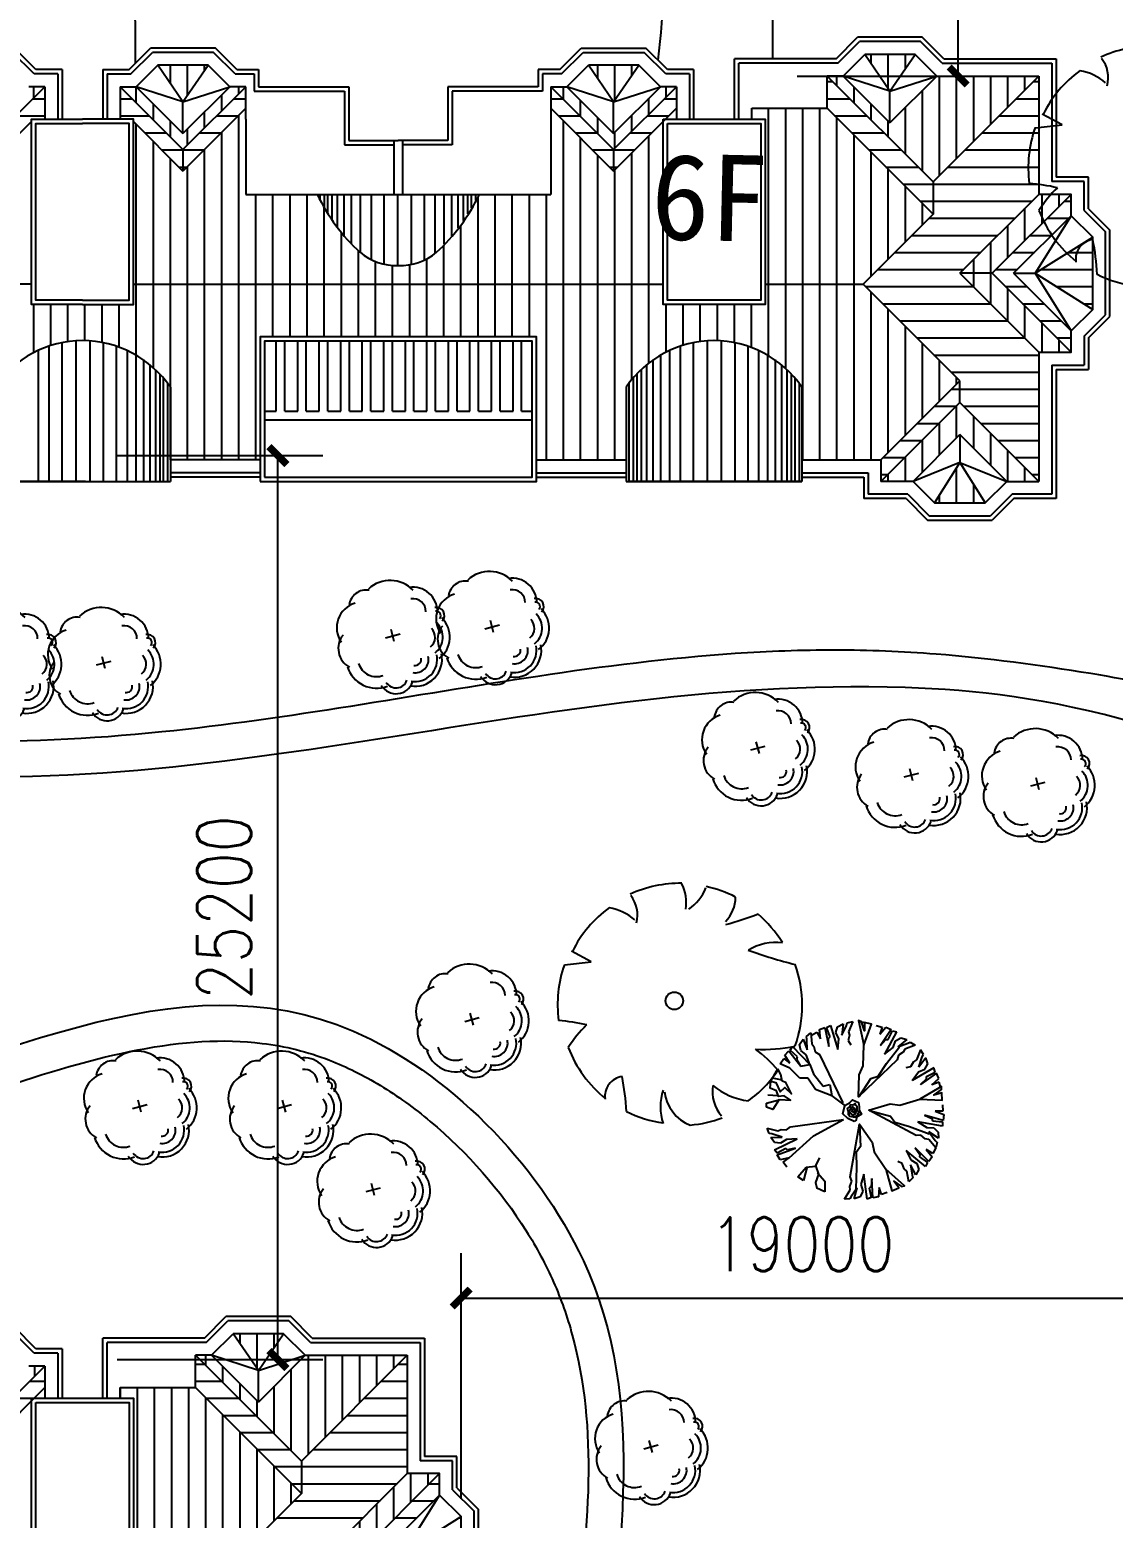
# Model space of a CAD drawing. Extents: x 225694 to 1397201, y -46174 to 794826.
# Drawn here: x 446744 to 476935, y 503958 to 545450 of the extents above; entities that cross this region are included whole.
import ezdxf
from ezdxf.enums import TextEntityAlignment as Align

# ---------------------------------------------------------------- set-up
doc = ezdxf.new("R2010")
doc.units = 0
doc.header["$LTSCALE"] = 0.5
doc.header["$MEASUREMENT"] = 0
for name, color, linetype in [('0-PD', 223, 'Continuous'), ('08-树', 73, 'Continuous'), ('KJ', 8, 'Continuous'), ('PUB_DIM', 3, 'Continuous'), ('ZJ', 7, 'Continuous'), ('屋顶', 135, 'Continuous'), ('树', 124, 'Continuous'), ('路', 40, 'Continuous')]:
    doc.layers.add(name, color=color, linetype=linetype)
doc.styles.add('DIM_FONT', font='SIMPLEX.shx', dxfattribs={"width": 0.8})
doc.styles.add('等线体', font='')
doc.styles.get('等线体').set_extended_font_data('黑体')
doc.dimstyles.new('DIMN500', dxfattribs={"dimscale": 5, "dimtxt": 300, "dimasz": 100, "dimexe": 250, "dimexo": 300, "dimgap": 150, "dimtad": 1, "dimdec": 0, "dimzin": 0, "dimdsep": 46, "dimtxsty": 'DIM_FONT', "dimcen": 0.09, "dimclrt": 7, "dimazin": 2, "dimtfac": 1, "dimtdec": 0, "dimtix": 1, "dimtmove": 2, "dimatfit": 3, "dimfxl": 1, "dimtolj": 1, "dimtzin": 0, "dimarcsym": 0})
pattern_1 = [(0, (-2429662.5, -3656551.4), (0, 476.25), [])]
pattern_2 = [(90, (-2429662.5, -3656551.4), (-476.25, 3e-14), [])]
pattern_3 = [(90, (-2435411.77, -3682238.7), (-476.25, 3e-14), [])]
pattern_4 = [(0, (-2435411.77, -3682238.7), (0, 476.25), [])]

# ---------------------------------------------------------------- blocks, each defined once
blk = doc.blocks.new('含笑')
at = {"layer": '树'}
for p, q in [((-632, 458), (-789, 543)), ((-789, 543), (-789, 543)), ((-846, 434), (-632, 458))]:
    blk.add_line(p, q, dxfattribs=at)
blk.add_circle((27, 148), 69.3, dxfattribs=at)
for centre, radius, start, end in [((74, 115), 966, 89.3321, 114.3856), ((-228, 923), 350, 352.0775, 26.6128), ((-501, 833), 236, 343.6555, 39.76), ((-64, 1178), 366, 304.1868, 338.5411), ((74, 115), 963, 62.8767, 77.7021), ((234, 973), 279, 315.8454, 359.7651), ((74, 115), 956, 126.0751, 153.6245), ((-556, 485), 407, 48.5203, 80.5151), ((-354, 3609), 2962, 285.4397, 290.7099), ((74, 115), 950, 31.4098, 49.4752), ((837, 188), 424, 83.5323, 121.6544), ((1829, 3902), 3566, 250.0865, 256.3451), ((74, 115), 974, 160.8426, 187.275), ((74, 115), 968, 340.3307, 19.43), ((-1018, -1601), 1597, 77.3728, 85.4649), ((81, -798), 1065, 134.7782, 147.3315), ((74, 115), 951, 200.8103, 231.4392), ((738, 952), 1190, 266.7455, 282.0146), ((89, -1036), 989, 39.6536, 53.993), ((-366, -610), 158, 97.741, 188.8107), ((-2361, -834), 2010, 2.9465, 10.9238), ((74, 115), 933, 305.394, 326.2464), ((316, -694), 400, 160.6009, 199.3991), ((271, -539), 323, 186.1912, 248.4952), ((626, -573), 297, 170.6314, 220.6278), ((680, -105), 545, 230.4582, 263.1093), ((74, 115), 947, 243.1498, 261.8356), ((74, 115), 957, 274.7236, 290.3277)]:
    blk.add_arc(centre, radius, start, end, dxfattribs=at)
blk = doc.blocks.new('批杷')
at = {"layer": '08-树', "color": 124}
for p, q in [((-784, 2446), (-678, 2505)), ((-678, 2505), (-475, 1835)), ((-478, 2470), (-326, 2553)), ((-326, 2553), (-360, 2236)), ((-360, 2236), (-231, 2506)), ((-231, 2506), (-208, 2577)), ((-208, 2577), (-55, 2613)), ((-55, 2613), (-172, 2330)), ((296, 2576), (142, 2607)), ((601, 2507), (767, 2457)), ((-1537, 1977), (-1438, 2120)), ((-1438, 2120), (-1325, 1821)), ((-1344, 2194), (-1224, 2295)), ((-1333, 2120), (-1344, 2194)), ((-1325, 1821), (-1333, 2120)), ((-1224, 2295), (-1200, 1990)), ((-1206, 2233), (-1054, 2316)), ((-1054, 2316), (-959, 2128)), ((-983, 2387), (-831, 2446)), ((-959, 2128), (-983, 2387)), ((-831, 2446), (-723, 1917)), ((-689, 2188), (-784, 2446)), ((-735, 2140), (-689, 2188)), ((-723, 1917), (-735, 2140)), ((-524, 2306), (-478, 2470)), ((-441, 2129), (-524, 2306)), ((-475, 1835), (-441, 2129)), ((-148, 2236), (-183, 2083)), ((-183, 2083), (-111, 1966)), ((-172, 2330), (-148, 2236)), ((767, 2457), (700, 2258)), ((700, 2258), (866, 2457)), ((1016, 2391), (717, 1941)), ((717, 1941), (866, 2108)), ((1166, 2324), (833, 1708)), ((866, 2457), (1016, 2391)), ((866, 2108), (933, 2108)), ((933, 2108), (1049, 2357)), ((1049, 2357), (1166, 2324)), ((1132, 2074), (1282, 2158)), ((1448, 2108), (1199, 1908)), ((1282, 2158), (1448, 2108)), ((-1950, 1675), (-1841, 1796)), ((-1812, 1455), (-1950, 1675)), ((-1841, 1796), (-1506, 1373)), ((-1799, 1818), (-1731, 1918)), ((-1597, 1630), (-1799, 1818)), ((-1731, 1918), (-1248, 1412)), ((-1504, 1809), (-1537, 1977)), ((-1351, 1689), (-1504, 1809)), ((-1248, 1412), (-1351, 1689)), ((-1200, 1990), (-1137, 1917)), ((-1137, 1917), (-1099, 1765)), ((-1099, 1765), (-982, 1692)), ((-982, 1692), (-335, 346)), ((833, 1708), (1066, 1891)), ((1066, 1891), (1132, 2074)), ((1215, 1675), (1182, 1542)), ((1199, 1908), (1481, 2008)), ((1348, 1758), (1215, 1675)), ((1398, 1841), (1348, 1758)), ((1681, 1958), (1398, 1841)), ((1481, 2008), (1548, 2041)), ((1548, 2041), (1681, 1958)), ((1828, 1826), (1718, 1541)), ((1914, 1695), (1828, 1826)), ((1882, 1628), (1914, 1695)), ((-2340, 954), (-2143, 1291)), ((-2080, 1437), (-1981, 1580)), ((-1806, 1311), (-2080, 1437)), ((-1981, 1580), (-1812, 1455)), ((-1530, 1034), (-1806, 1311)), ((-1618, 1567), (-1597, 1630)), ((-1506, 1373), (-1618, 1567)), ((-1506, 1373), (-1248, 1412)), ((-1248, 1412), (-1154, 1152)), ((1182, 1542), (102, 510)), ((1556, 1354), (1424, 1318)), ((1636, 1489), (1556, 1354)), ((2206, 1320), (1599, 973)), ((1718, 1541), (1636, 1489)), ((1776, 1210), (1957, 1281)), ((1789, 1343), (1882, 1628)), ((1983, 1597), (1789, 1343)), ((1957, 1281), (2037, 1432)), ((2037, 1432), (1983, 1597)), ((2242, 1205), (2206, 1320)), ((-1312, 1034), (-1530, 1034)), ((-1095, 717), (-1312, 1034)), ((-1154, 1152), (-877, 816)), ((-877, 816), (-699, 855)), ((-699, 855), (-640, 538)), ((1599, 973), (1776, 1210)), ((2276, 1172), (1834, 862)), ((1834, 862), (1997, 1016)), ((1995, 1082), (2242, 1205)), ((1997, 1016), (1995, 1082)), ((2151, 853), (2346, 1024)), ((2349, 925), (2151, 853)), ((2346, 1024), (2276, 1172)), ((2403, 760), (2349, 925)), ((-640, 538), (-1095, 717)), ((-640, 538), (-264, 261)), ((-2459, 222), (-2459, 340)), ((1708, -563), (393, 145)), ((2464, -143), (1944, 3)), ((1944, 3), (2149, -88)), ((2450, 115), (2240, 117)), ((2240, 117), (2481, 20)), ((2447, 288), (2450, 115)), ((2481, 20), (2464, -143)), ((-2383, -509), (-2442, -364)), ((-2442, -364), (-2145, -435)), ((-2145, -435), (-2055, -397)), ((-2055, -397), (-1899, -408)), ((-1899, -408), (-1794, -320)), ((-1794, -320), (-313, -120)), ((-1154, -571), (-313, -120)), ((-131, -1714), (136, -244)), ((2447, -305), (1759, -180)), ((1759, -180), (2005, -344)), ((2005, -344), (2199, -351)), ((2149, -88), (2169, -151)), ((2169, -151), (2443, -185)), ((2199, -351), (2325, -467)), ((2443, -185), (2447, -305)), ((-2310, -521), (-2383, -509)), ((-2342, -622), (-2022, -607)), ((-2236, -760), (-2342, -622)), ((-2022, -607), (-2310, -521)), ((-2240, -963), (-1609, -660)), ((-2067, -780), (-2236, -760)), ((-1905, -671), (-2067, -780)), ((-1609, -660), (-1905, -671)), ((-1825, -1182), (-1154, -571)), ((1845, -553), (1708, -563)), ((1965, -654), (1845, -553)), ((2060, -676), (1965, -654)), ((2258, -908), (2060, -676)), ((2329, -641), (2062, -466)), ((2062, -466), (2244, -703)), ((2244, -703), (2296, -756)), ((2296, -756), (2258, -908)), ((2325, -467), (2329, -641)), ((-2166, -1058), (-2240, -963)), ((-1925, -924), (-2166, -1058)), ((-2158, -1104), (-1652, -917)), ((-2076, -1246), (-2158, -1104)), ((-1825, -1182), (-2076, -1246)), ((-1996, -1305), (-1825, -1182)), ((-1871, -963), (-1925, -924)), ((-1652, -917), (-1871, -963)), ((1429, -980), (1563, -1244)), ((1968, -1427), (1429, -980)), ((1563, -1244), (1729, -1345)), ((1680, -912), (1814, -1091)), ((2062, -1293), (1680, -912)), ((1814, -1091), (1801, -1156)), ((1801, -1156), (2023, -1319)), ((1994, -957), (2157, -1159)), ((2176, -1062), (1994, -957)), ((2157, -1159), (2062, -1293)), ((2258, -908), (2176, -1062)), ((-1891, -1443), (-1996, -1305)), ((249, -1643), (169, -1928)), ((342, -2337), (249, -1643)), ((1321, -1348), (1197, -1290)), ((1377, -1495), (1321, -1348)), ((1449, -1560), (1377, -1495)), ((1508, -1860), (1449, -1560)), ((1553, -1378), (1596, -1674)), ((1700, -1661), (1553, -1378)), ((1782, -1508), (1700, -1661)), ((1729, -1345), (1782, -1508)), ((2023, -1319), (1968, -1427)), ((-1431, -1818), (-1589, -1719)), ((-837, -2135), (-1055, -2036)), ((-138, -1986), (-80, -1841)), ((-130, -2083), (-138, -1986)), ((-80, -1841), (-131, -1714)), ((71, -2020), (-99, -2267)), ((-14, -2328), (71, -2020)), ((169, -1928), (222, -2115)), ((457, -1986), (403, -2025)), ((403, -2025), (456, -2295)), ((480, -1763), (457, -1986)), ((502, -2303), (480, -1763)), ((679, -2009), (662, -2269)), ((743, -2210), (679, -2009)), ((1615, -1746), (1508, -1860)), ((1596, -1674), (1615, -1746)), ((-290, -2343), (-130, -2083)), ((-133, -2333), (-290, -2343)), ((-99, -2267), (-133, -2333)), ((150, -2270), (-14, -2328)), ((222, -2115), (150, -2270)), ((456, -2295), (342, -2337)), ((662, -2269), (502, -2303)), ((907, -2153), (743, -2210))]:
    blk.add_line(p, q, dxfattribs=at)
for points in [[(252, 1958), (468, 2540), (268, 2590), (268, 2357), (185, 2607), (102, 2640), (252, 1958)], [(119, 527), (102, 510), (119, 1126), (235, 1375), (252, 1958)], [(119, 527), (451, 1026), (650, 1093), (883, 1442), (1249, 1908)], [(-2459, 340), (-2083, 439), (-1787, 420), (-1965, 538), (-2123, 519), (-2182, 677), (-2360, 756), (-2340, 954), (-2202, 915), (-2083, 657), (-1945, 776), (-1767, 598), (-1925, 915), (-2024, 954), (-2063, 1133), (-2143, 1291)], [(-2024, 974), (-2202, 1014), (-2321, 1034)], [(-2103, 439), (-2281, 162), (-2459, 222)], [(-2143, 538), (-2419, 558)], [(414, 135), (393, 145), (984, 320), (1257, 286), (1816, 451)], [(1816, 451), (2437, 425), (2423, 630), (2201, 558), (2413, 714), (2419, 804), (1816, 451)], [(414, 135), (992, -27), (1117, -196), (1521, -309), (2077, -513)], [(133, -267), (157, -867), (35, -1038), (52, -1457), (30, -2049)], [(133, -267), (136, -244), (485, -752), (537, -1022), (866, -1503)], [(-1352, -1442), (-1095, -1422), (-976, -1185)], [(-1589, -1719), (-1352, -1442)], [(-1332, -1462), (-1371, -1601), (-1431, -1818)], [(-1095, -1403), (-1015, -1640)], [(-1015, -1640), (-1095, -1878), (-1055, -2036)], [(-1035, -1601), (-837, -1838), (-837, -2135)], [(866, -1503), (1034, -2102), (1225, -2025), (1088, -1836), (1302, -1989), (1388, -1967), (866, -1503)]]:
    blk.add_lwpolyline(points, dxfattribs=at)
for points in [[(-14, -172), (-197, -89), (-330, 44), (-280, 277), (-147, 344), (-64, 427), (102, 360), (119, 244), (119, 144), (185, 27), (52, -56), (36, -139)], [(-35, -51), (-138, -31), (-178, 9), (-178, 88), (-187, 117), (-207, 191), (-138, 236), (-109, 300), (-20, 290), (5, 330), (34, 270), (59, 251), (54, 147), (103, 93), (103, 48), (79, 38), (64, -11), (39, -26), (24, -51)], [(-114, 33), (-138, 78), (-138, 132), (-104, 196), (-99, 226), (-54, 246), (-40, 201), (-15, 206), (-5, 191), (20, 157), (29, 127), (29, 97), (15, 48), (10, 33), (-5, 18), (-25, 18), (-25, -1), (-64, -1), (-69, 18), (-79, 28)], [(-74, 112), (-64, 167), (-40, 172), (-30, 152), (-10, 132), (-10, 107), (-30, 93), (-30, 78), (-49, 83), (-74, 93)]]:
    blk.add_lwpolyline(points, close=True, dxfattribs=at)
blk = doc.blocks.new('桂花')
at = {"layer": '08-树', "linetype": 'ByBlock'}
for p, q in [((0, 0), (-316, 0)), ((-149, -187), (-149, 195))]:
    blk.add_line(p, q, dxfattribs=at)
for centre, radius, start, end in [((-612, 656), 626, 75.2533, 173.8893), ((-367, 1210), 204, 31.9374, 177.2865), ((-367, 1210), 110, 31.9374, 177.2865), ((79, 732), 688, 22.6842, 120.5814), ((79, 732), 509, 22.6842, 120.5814), ((-743, 93), 815, 118.8409, 207.9925), ((-612, 656), 332, 75.2533, 173.8893), ((79, 732), 314, 22.6842, 120.5814), ((574, 395), 565, 335.0514, 87.0482), ((574, 395), 687, 335.0514, 87.0482), ((574, 395), 158, 335.0514, 87.0482), ((574, 395), 344, 335.0514, 87.0482), ((868, -183), 294, 286.7742, 55.2785), ((868, -183), 443, 286.7742, 55.2785), ((-1031, -465), 437, 155.3763, 247.6372), ((-552, -692), 652, 181.4394, 289.2262), ((287, -545), 475, 271.8981, 6.291), ((287, -545), 769, 271.8981, 6.291), ((-59, -897), 543, 216.0983, 316.3439)]:
    blk.add_arc(centre, radius, start, end, dxfattribs=at)
blk = doc.blocks.new('GUIHUA')
at = {"layer": '树', "linetype": 'ByBlock', "xscale": 1.0944, "yscale": 1.0944, "zscale": 1.0944}
blk.add_blockref('桂花', (169, -8), dxfattribs=at)
blk = doc.blocks.new('WD-2')
at = {"layer": 'KJ', "linetype": 'Continuous'}
h = blk.add_hatch(dxfattribs=at)
h.set_pattern_fill('LINE,_O', color=256, scale=150, angle=90)
h.set_pattern_definition(pattern_2)
h.paths.add_polyline_path([(32734, 12380), (31326, 12380), (32030, 11359)])
h.paths.add_polyline_path([(25034, 12080), (23626, 12080), (24330, 11059)])
h.paths.add_polyline_path([(12330, 11059), (13034, 12080), (11626, 12080)])
h.paths.add_polyline_path([(5334, 12380), (3926, 12380), (4630, 11359)])
h.paths.add_polyline_path([(3384, -120), (2680, 1006), (1976, -120)])
h.paths.add_polyline_path([(34684, -120), (33980, 1006), (33276, -120)])
h = blk.add_hatch(dxfattribs=at)
h.set_pattern_fill('LINE,_O', color=256, scale=150)
h.set_pattern_definition(pattern_1)
h.paths.add_polyline_path([(5380, 5980), (3430, 7930), (3430, 8830), (480, 11780), (480, 8480), (2680, 6280), (480, 4080), (480, 480), (2680, 2680), (2680, 3280)])
h.paths.add_polyline_path([(1780, 6280), (-420, 8480), (-420, 7884), (1184, 6280), (-420, 4676), (-420, 4080)])
h.paths.add_polyline_path([(33980, 6280), (36180, 8480), (36180, 11780), (33230, 8830), (33230, 7930), (31280, 5980), (33980, 3280), (33980, 2680), (36180, 480), (36180, 4080)])
h.paths.add_polyline_path([(30280, 11780), (30280, 10880), (33230, 7930), (33230, 8830)])
h.paths.add_polyline_path([(6380, 10880), (6380, 11780), (3430, 8830), (3430, 7930)])
h.paths.add_polyline_path([(35476, 6280), (37080, 7884), (37080, 8480), (34880, 6280), (37080, 4080), (37080, 4676)])
h.paths.add_polyline_path([(2680, 3280), (2680, 2680), (4880, 480), (4880, 1080)], flags=16)
h.paths.add_polyline_path([(33980, 2680), (33980, 3280), (31780, 1080), (31780, 480)], flags=16)
h = blk.add_hatch(dxfattribs=at)
h.set_pattern_fill('LINE,_O', color=256, scale=150, angle=90)
h.set_pattern_definition(pattern_2)
h.paths.add_polyline_path([(3326, 11780), (480, 11780), (3430, 8830), (6380, 11780), (5934, 11780), (4630, 10476)])
h.paths.add_polyline_path([(8110, 10580), (8480, 10580), (8480, 10880), (6380, 10880), (3430, 7930), (5380, 5980), (8110, 5980)])
h.paths.add_polyline_path([(31280, 5980), (28550, 5980), (28550, 5410), (25710, 5410), (25710, 5980), (18330, 5980), (10950, 5980), (10950, 5410), (8110, 5410), (8110, 5980), (5380, 5980), (2680, 3280), (4880, 1080), (7083, 1080), (7083, 3103, -0.244186), (9533, 4410, -0.244186), (11983, 3103), (11983, 1080), (14480, 1080), (14480, 4510), (18330, 4510), (22180, 4510), (22180, 1080), (24677, 1080), (24677, 3103, -0.244186), (27127, 4410, -0.244186), (29577, 3103), (29577, 1080), (31780, 1080), (33980, 3280)])
h.paths.add_polyline_path([(2680, 2680), (480, 480), (1376, 480), (2680, 1784), (3984, 480), (4880, 480)])
h.paths.add_polyline_path([(33980, 2680), (31780, 480), (32676, 480), (33980, 1784), (35284, 480), (36180, 480)])
h.paths.add_polyline_path([(36180, 11780), (33334, 11780), (32030, 10476), (30726, 11780), (30280, 11780), (33230, 8830)])
h.paths.add_polyline_path([(30280, 10880), (28180, 10880), (28180, 10580), (28550, 10580), (28550, 5980), (31280, 5980), (33230, 7930)])
h.paths.add_polyline_path([(25710, 10510), (24330, 9130), (22580, 10880), (22580, 8480), (20590, 8480, -0.094946), (19397, 6866, -0.180763), (18330, 6494, -0.180763), (17263, 6866, -0.094946), (16070, 8480), (14080, 8480), (14080, 10880), (12330, 9130), (10950, 10510), (10950, 5980), (18330, 5980), (25710, 5980)])
h = blk.add_hatch(dxfattribs=at)
h.set_pattern_fill('LINE,_O', color=256, scale=150)
h.set_pattern_definition(pattern_1)
h.paths.add_polyline_path([(14080, 10880), (14080, 11480), (12330, 9730), (12330, 9130)])
h.paths.add_polyline_path([(12330, 9730), (10580, 11480), (10580, 10880), (10880, 10580), (10950, 10580), (10950, 10510), (12330, 9130)])
h.paths.add_polyline_path([(25710, 10510), (25710, 10580), (25780, 10580), (26080, 10880), (26080, 11480), (24330, 9730), (24330, 9130)])
h.paths.add_polyline_path([(22580, 11480), (22580, 10880), (24330, 9130), (24330, 9730)])
h = blk.add_hatch(dxfattribs=at)
h.set_pattern_fill('LINE,_O', color=256, scale=150, angle=90)
h.set_pattern_definition(pattern_2)
h.paths.add_polyline_path([(12330, 10176), (11026, 11480), (10580, 11480), (12330, 9730), (14080, 11480), (13634, 11480)])
h.paths.add_polyline_path([(24330, 10176), (23026, 11480), (22580, 11480), (24330, 9730), (26080, 11480), (25634, 11480)])
h = blk.add_hatch(dxfattribs=at)
h.set_pattern_fill('LINE,_O', color=256, scale=150, angle=90)
h.set_pattern_definition(pattern_2)
h.paths.add_polyline_path([(480, 8480), (-420, 8480), (1780, 6280), (2680, 6280)])
h.paths.add_polyline_path([(2680, 6280), (1780, 6280), (-420, 4080), (480, 4080)])
h.paths.add_polyline_path([(34880, 6280), (33980, 6280), (36180, 4080), (37080, 4080)])
h.paths.add_polyline_path([(37080, 8480), (36180, 8480), (33980, 6280), (34880, 6280)])
h = blk.add_hatch(dxfattribs=at)
h.set_pattern_fill('LINE,_O', color=256, scale=150)
h.set_pattern_definition(pattern_1)
h.paths.add_polyline_path([(37680, 7284), (36076, 6280), (37680, 5276)])
at = {"layer": '屋顶'}
for p, q in [((25832, 11960), (25232, 12560)), ((30528, 12260), (31128, 12860)), ((30577, 12140), (31177, 12740)), ((32932, 12860), (31128, 12860)), ((32883, 12740), (31177, 12740)), ((33483, 12140), (32883, 12740)), ((33532, 12260), (32932, 12860)), ((25783, 11840), (25183, 12440)), ((27700, 10580), (27700, 12260)), ((30528, 12260), (27700, 12260)), ((27820, 10580), (27820, 12140)), ((30577, 12140), (27820, 12140)), ((30726, 11780), (31326, 12380)), ((32030, 11359), (31326, 12380)), ((32734, 12380), (31326, 12380)), ((32030, 11359), (32734, 12380)), ((33334, 11780), (32734, 12380)), ((33483, 12140), (36540, 12140)), ((33532, 12260), (36660, 12260)), ((36540, 12140), (36540, 8840)), ((36660, 12260), (36660, 8960)), ((26440, 11840), (25783, 11840)), ((26560, 11960), (25832, 11960)), ((26440, 11840), (26440, 10580)), ((26560, 11960), (26560, 10580)), ((30726, 11780), (30280, 11780)), ((30280, 10880), (30280, 11780)), ((30280, 11780), (33230, 8830)), ((30726, 11780), (32030, 10476)), ((32030, 11359), (30726, 11780)), ((33334, 11780), (32030, 10476)), ((32030, 11359), (33334, 11780)), ((36180, 11780), (33230, 8830)), ((33334, 11780), (36180, 11780)), ((36180, 11780), (36180, 8480)), ((26080, 11480), (24330, 9730)), ((26080, 11480), (25634, 11480)), ((26080, 11480), (26080, 10580)), ((32030, 10476), (32030, 11359)), ((26080, 10880), (24330, 9130)), ((28180, 10580), (28180, 10880)), ((28180, 10880), (30280, 10880)), ((30280, 10880), (33230, 7930)), ((33230, 8830), (33230, 7930)), ((37440, 8840), (36540, 8840)), ((37560, 8960), (36660, 8960)), ((37440, 8033), (37440, 8840)), ((37560, 8082), (37560, 8960)), ((33980, 6280), (36180, 8480)), ((34880, 6280), (37080, 8480)), ((33230, 7930), (31280, 5980)), ((35476, 6280), (37080, 7884)), ((37080, 7884), (36076, 6280)), ((37440, 8033), (38040, 7433)), ((37560, 8082), (38160, 7482)), ((38160, 5078), (38160, 7482)), ((36076, 6280), (37680, 7284)), ((38040, 5127), (38040, 7433))]:
    blk.add_line(p, q, dxfattribs=at)
for points in [[(25710, 10580), (28550, 10580), (28550, 5410), (25710, 5410)], [(25830, 10460), (28430, 10460), (28430, 5530), (25830, 5530)]]:
    blk.add_lwpolyline(points, close=True, dxfattribs=at)
blk.add_lwpolyline([(36180, 4080), (37080, 4080), (37080, 4676), (37680, 5276), (37680, 7284), (37080, 7884), (37080, 8480), (36180, 8480)], dxfattribs=at)
blk = doc.blocks.new('WD-1')
at = {"layer": 'KJ', "linetype": 'Continuous'}
h = blk.add_hatch(dxfattribs=at)
h.set_pattern_fill('LINE,_O', color=256, scale=150, angle=90)
h.set_pattern_definition(pattern_3)
h.paths.add_polyline_path([(25034, 12080), (23626, 12080), (24330, 11059)])
h.paths.add_polyline_path([(29226, 12080), (29930, 11059), (30634, 12080)])
h.paths.add_polyline_path([(13034, 12080), (11626, 12080), (12330, 11059)])
h.paths.add_polyline_path([(5334, 12380), (3926, 12380), (4630, 11359)])
h.paths.add_polyline_path([(3384, -120), (2680, 1006), (1976, -120)])
h = blk.add_hatch(dxfattribs=at)
h.set_pattern_fill('LINE,_O', color=256, scale=150, angle=90)
h.set_pattern_definition(pattern_3)
h.paths.add_polyline_path([(48926, 12380), (49630, 11359), (50334, 12380)])
h.paths.add_polyline_path([(41930, 11059), (42634, 12080), (41226, 12080)])
h.paths.add_polyline_path([(52284, -120), (51580, 1006), (50876, -120)])
h = blk.add_hatch(dxfattribs=at)
h.set_pattern_fill('LINE,_O', color=256, scale=150, angle=90)
h.set_pattern_definition(pattern_3)
h.paths.add_polyline_path([(8110, 10580), (8480, 10580), (8480, 10880), (6380, 10880), (3430, 7930), (5380, 5980), (8110, 5980)])
h.paths.add_polyline_path([(48880, 5980), (46150, 5980), (46150, 5410), (43310, 5410), (43310, 5980), (28550, 5980), (28550, 5410), (27130, 5410), (25710, 5410), (25710, 5980), (10950, 5980), (10950, 5410), (8110, 5410), (8110, 5980), (5380, 5980), (2680, 3280), (4880, 1080), (7083, 1080), (7083, 3103, -0.244186), (9533, 4410, -0.244186), (11983, 3103), (11983, 1080), (14480, 1080), (14480, 4510), (22180, 4510), (22180, 1080), (24680, 1080), (24680, 3103, -0.244186), (27130, 4410, -0.244186), (29580, 3103), (29580, 1080), (32080, 1080), (32080, 4510), (39780, 4510), (39780, 1080), (42277, 1080), (42277, 3103, -0.244186), (44727, 4410, -0.244186), (47177, 3103), (47177, 1080), (49380, 1080), (51580, 3280)])
h.paths.add_polyline_path([(6380, 11780), (5934, 11780), (4630, 10476), (3326, 11780), (480, 11780), (3430, 8830)])
h.paths.add_polyline_path([(2680, 6280), (1780, 6280), (-420, 4080), (480, 4080)])
h.paths.add_polyline_path([(480, 8480), (-420, 8480), (1780, 6280), (2680, 6280)])
h.paths.add_polyline_path([(2680, 2680), (480, 480), (1376, 480), (2680, 1784), (3984, 480), (4880, 480)])
h.paths.add_polyline_path([(11026, 11480), (10580, 11480), (12330, 9730), (14080, 11480), (13634, 11480), (12330, 10176)])
h.paths.add_polyline_path([(31680, 11480), (31234, 11480), (29930, 10176), (28626, 11480), (28180, 11480), (29930, 9730)])
h.paths.add_polyline_path([(26080, 11480), (25634, 11480), (24330, 10176), (23026, 11480), (22580, 11480), (24330, 9730)])
h.paths.add_polyline_path([(25710, 10510), (24330, 9130), (22580, 10880), (22580, 10580), (22580, 8480), (20570, 8480, -0.096034), (19360, 6850), (19360, 6852, -0.177261), (18310, 6494, -0.189784), (17263, 6866, -0.094946), (16070, 8480), (14080, 8480), (14080, 10880), (12330, 9130), (10950, 10510), (10950, 5980), (25710, 5980)])
h.paths.add_polyline_path([(33670, 8480), (31680, 8480), (31680, 10580), (31680, 10880), (29930, 9130), (28550, 10510), (28550, 5980), (43310, 5980), (43310, 10510), (41930, 9130), (40180, 10880), (40180, 8480), (38190, 8480, -0.094946), (36997, 6866, -0.180763), (35930, 6494, -0.180763), (34863, 6866, -0.094946)])
h.paths.add_polyline_path([(50830, 7930), (47880, 10880), (45780, 10880), (45780, 10580), (46150, 10580), (46150, 5980), (48880, 5980)])
h.paths.add_polyline_path([(53780, 11780), (50934, 11780), (49630, 10476), (48326, 11780), (47880, 11780), (50830, 8830)])
h.paths.add_polyline_path([(51580, 2680), (49380, 480), (50276, 480), (51580, 1784), (52884, 480), (53780, 480)])
h.paths.add_polyline_path([(52480, 6280), (51580, 6280), (53780, 4080), (54680, 4080)])
h.paths.add_polyline_path([(54680, 8480), (53780, 8480), (51580, 6280), (52480, 6280)])
h = blk.add_hatch(dxfattribs=at)
h.set_pattern_fill('LINE,_O', color=256, scale=150)
h.set_pattern_definition(pattern_4)
h.paths.add_polyline_path([(3430, 8830), (480, 11780), (480, 8480), (2680, 6280), (480, 4080), (480, 480), (2680, 2680), (2680, 3280), (5380, 5980), (3430, 7930)])
h.paths.add_polyline_path([(1184, 6280), (-420, 4676), (-420, 4080), (1780, 6280), (-420, 8480), (-420, 7884)])
h.paths.add_polyline_path([(6380, 10880), (6380, 11780), (3430, 8830), (3430, 7930)])
h.paths.add_polyline_path([(2680, 3280), (2680, 2680), (4880, 480), (4880, 1080)], flags=16)
h.paths.add_polyline_path([(14080, 10880), (14080, 11480), (12330, 9730), (12330, 9130)])
h.paths.add_polyline_path([(10580, 11480), (10580, 10880), (10880, 10580), (10950, 10580), (10950, 10510), (12330, 9130), (12330, 9730)])
h.paths.add_polyline_path([(24330, 9730), (22580, 11480), (22580, 10880), (24330, 9130)])
h.paths.add_polyline_path([(25710, 10510), (25710, 10580), (26080, 10580), (26080, 11480), (24330, 9730), (24330, 9130)])
h.paths.add_polyline_path([(29930, 9130), (29930, 9730), (28180, 11480), (28180, 10580), (28550, 10580), (28550, 10510)])
h.paths.add_polyline_path([(31680, 10880), (31680, 11480), (29930, 9730), (29930, 9130)])
h.paths.add_polyline_path([(40180, 11480), (40180, 10880), (41930, 9130), (41930, 9730)])
h.paths.add_polyline_path([(43310, 10510), (43310, 10580), (43380, 10580), (43680, 10880), (43680, 11480), (41930, 9730), (41930, 9130)])
h.paths.add_polyline_path([(50830, 7930), (50830, 8830), (47880, 11780), (47880, 10880)])
h.paths.add_polyline_path([(51580, 6280), (53780, 8480), (53780, 11780), (50830, 8830), (50830, 7930), (48880, 5980), (51580, 3280), (51580, 2680), (53780, 480), (53780, 4080)])
h.paths.add_polyline_path([(51580, 2680), (51580, 3280), (49380, 1080), (49380, 480)], flags=16)
h.paths.add_polyline_path([(53076, 6280), (54680, 7884), (54680, 8480), (52480, 6280), (54680, 4080), (54680, 4676)])
h = blk.add_hatch(dxfattribs=at)
h.set_pattern_fill('LINE,_O', color=256, scale=150, angle=90)
h.set_pattern_definition(pattern_3)
h.paths.add_polyline_path([(43234, 11480), (41930, 10176), (40626, 11480), (40180, 11480), (41930, 9730), (43680, 11480)])
h = blk.add_hatch(dxfattribs=at)
h.set_pattern_fill('LINE,_O', color=256, scale=150)
h.set_pattern_definition(pattern_4)
h.paths.add_polyline_path([(55280, 7284), (53676, 6280), (55280, 5276)])
for p, q in [((33750, 8320), (33750, 8480)), ((33870, 8102), (33870, 8480)), ((33970, 7938), (33970, 8480)), ((34090, 7756), (34090, 8480)), ((34240, 7550), (34240, 8480)), ((34420, 7326), (34420, 8480)), ((34630, 7094), (34630, 8480)), ((34880, 6852), (34880, 8480)), ((35180, 6660), (35180, 8480)), ((35540, 6533), (35540, 8480)), ((35920, 6494), (35920, 8480)), ((36300, 6533), (36300, 8480)), ((36660, 6660), (36660, 8480)), ((36960, 6852), (36960, 8480)), ((37210, 7094), (37210, 8480)), ((37420, 7326), (37420, 8480)), ((37600, 7550), (37600, 8480)), ((37750, 7756), (37750, 8480)), ((37870, 7938), (37870, 8480)), ((37970, 8102), (37970, 8480)), ((38090, 8320), (38090, 8480)), ((26190, 4249), (26190, 480)), ((26550, 4347), (26550, 480)), ((26940, 4402), (26940, 480)), ((27330, 4402), (27330, 480)), ((27710, 4347), (27710, 480)), ((28070, 4249), (28070, 480)), ((32526, 2435), (32526, 4390)), ((32766, 2435), (32766, 4390)), ((33126, 2435), (33126, 4390)), ((33366, 2435), (33366, 4390)), ((33726, 2435), (33726, 4390)), ((33966, 2435), (33966, 4390)), ((34326, 2435), (34326, 4390)), ((34566, 2435), (34566, 4390)), ((34926, 2435), (34926, 4390)), ((35166, 2435), (35166, 4390)), ((35526, 2435), (35526, 4390)), ((35766, 2435), (35766, 4390)), ((36126, 2435), (36126, 4390)), ((36366, 2435), (36366, 4390)), ((36726, 2435), (36726, 4390)), ((36966, 2435), (36966, 4390)), ((37326, 2435), (37326, 4390)), ((37566, 2435), (37566, 4390)), ((37926, 2435), (37926, 4390)), ((38166, 2435), (38166, 4390)), ((38526, 2435), (38526, 4390)), ((38766, 2435), (38766, 4390)), ((39126, 2435), (39126, 4390)), ((39366, 2435), (39366, 4390)), ((43787, 4249), (43787, 480)), ((44147, 4347), (44147, 480)), ((44537, 4402), (44537, 480)), ((44927, 4402), (44927, 480)), ((45307, 4347), (45307, 480)), ((45667, 4249), (45667, 480)), ((25890, 4128), (25890, 480)), ((28370, 4128), (28370, 480)), ((28620, 3997), (28620, 480)), ((28830, 3874), (28830, 480)), ((43027, 3874), (43027, 480)), ((43237, 3997), (43237, 480)), ((43487, 4128), (43487, 480)), ((45967, 4128), (45967, 480)), ((46217, 3997), (46217, 480)), ((46427, 3874), (46427, 480)), ((29010, 3725), (29010, 480)), ((29160, 3593), (29160, 480)), ((29280, 3473), (29280, 480)), ((29380, 3363), (29380, 480)), ((42477, 3363), (42477, 480)), ((42577, 3473), (42577, 480)), ((42697, 3593), (42697, 480)), ((42847, 3725), (42847, 480)), ((46607, 3725), (46607, 480)), ((46757, 3593), (46757, 480)), ((46877, 3473), (46877, 480)), ((46977, 3363), (46977, 480)), ((29500, 3214), (29500, 480)), ((42357, 3214), (42357, 480)), ((47097, 3214), (47097, 480)), ((32200, 2435), (32526, 2435)), ((32200, 2195), (39660, 2195)), ((32766, 2435), (33126, 2435)), ((33366, 2435), (33726, 2435)), ((33966, 2435), (34326, 2435)), ((34566, 2435), (34926, 2435)), ((35166, 2435), (35526, 2435)), ((35766, 2435), (36126, 2435)), ((36366, 2435), (36726, 2435)), ((36966, 2435), (37326, 2435)), ((37566, 2435), (37926, 2435)), ((38166, 2435), (38526, 2435)), ((38766, 2435), (39126, 2435)), ((39366, 2435), (39660, 2435))]:
    blk.add_line(p, q, dxfattribs=at)
at = {"layer": '屋顶'}
for p, q in [((25832, 11960), (25232, 12560)), ((28428, 11960), (29028, 12560)), ((30832, 12560), (29028, 12560)), ((31432, 11960), (30832, 12560)), ((40428, 11960), (41028, 12560)), ((41028, 12560), (42832, 12560)), ((43432, 11960), (42832, 12560)), ((48128, 12260), (48728, 12860)), ((48177, 12140), (48777, 12740)), ((50532, 12860), (48728, 12860)), ((50483, 12740), (48777, 12740)), ((51083, 12140), (50483, 12740)), ((51132, 12260), (50532, 12860)), ((25783, 11840), (25183, 12440)), ((28477, 11840), (29077, 12440)), ((29226, 12080), (28626, 11480)), ((30783, 12440), (29077, 12440)), ((29930, 11059), (29226, 12080)), ((30634, 12080), (29226, 12080)), ((29930, 11059), (30634, 12080)), ((31234, 11480), (30634, 12080)), ((31383, 11840), (30783, 12440)), ((40477, 11840), (41077, 12440)), ((40626, 11480), (41226, 12080)), ((41077, 12440), (42783, 12440)), ((41930, 11059), (41226, 12080)), ((42634, 12080), (41226, 12080)), ((41930, 11059), (42634, 12080)), ((43234, 11480), (42634, 12080)), ((43383, 11840), (42783, 12440)), ((45300, 10580), (45300, 12260)), ((48128, 12260), (45300, 12260)), ((45420, 10580), (45420, 12140)), ((48177, 12140), (45420, 12140)), ((48326, 11780), (48926, 12380)), ((49630, 11359), (48926, 12380)), ((50334, 12380), (48926, 12380)), ((49630, 11359), (50334, 12380)), ((50934, 11780), (50334, 12380)), ((51083, 12140), (54140, 12140)), ((51132, 12260), (54260, 12260)), ((54140, 12140), (54140, 8840)), ((54260, 12260), (54260, 8960)), ((26440, 11840), (25783, 11840)), ((26560, 11960), (25832, 11960)), ((26440, 11840), (26440, 10580)), ((26560, 11960), (26560, 10580)), ((27700, 11960), (27700, 10580)), ((27700, 11960), (28428, 11960)), ((27820, 11840), (27820, 10580)), ((27820, 11840), (28477, 11840)), ((31383, 11840), (31910, 11840)), ((31432, 11960), (32030, 11960)), ((31910, 11840), (31910, 11360)), ((32030, 11960), (32030, 11480)), ((39830, 11960), (39830, 11480)), ((39830, 11960), (39830, 11480)), ((40428, 11960), (39830, 11960)), ((39950, 11840), (39950, 11360)), ((40477, 11840), (39950, 11840)), ((39950, 11840), (39950, 11360)), ((44040, 11840), (43383, 11840)), ((44160, 11960), (43432, 11960)), ((44040, 11840), (44040, 10580)), ((44160, 11960), (44160, 10580)), ((48326, 11780), (47880, 11780)), ((47880, 11780), (50830, 8830)), ((47880, 10880), (47880, 11780)), ((48326, 11780), (49630, 10476)), ((49630, 11359), (48326, 11780)), ((50934, 11780), (49630, 10476)), ((49630, 11359), (50934, 11780)), ((53780, 11780), (50830, 8830)), ((50934, 11780), (53780, 11780)), ((53780, 11780), (53780, 8480)), ((26080, 11480), (24330, 9730)), ((26080, 11480), (25634, 11480)), ((26080, 11480), (26080, 10580)), ((28180, 11480), (28626, 11480)), ((28180, 11480), (29930, 9730)), ((28180, 11480), (28180, 10580)), ((29930, 11059), (28626, 11480)), ((28626, 11480), (29930, 10176)), ((29930, 11059), (31234, 11480)), ((31234, 11480), (29930, 10176)), ((31680, 11480), (29930, 9730)), ((31680, 11480), (31234, 11480)), ((31680, 10580), (31680, 11480)), ((31910, 11360), (34430, 11360)), ((32030, 11480), (34550, 11480)), ((34430, 11360), (34430, 9860)), ((34550, 11480), (34550, 9980)), ((39830, 11480), (37310, 11480)), ((37310, 11480), (37310, 9980)), ((39950, 11360), (37430, 11360)), ((37430, 11360), (37430, 9860)), ((40180, 11480), (40626, 11480)), ((40180, 11480), (40180, 8480)), ((40180, 11480), (41930, 9730)), ((41930, 11059), (40626, 11480)), ((40626, 11480), (41930, 10176)), ((41930, 11059), (43234, 11480)), ((43234, 11480), (41930, 10176)), ((43680, 11480), (41930, 9730)), ((43680, 11480), (43234, 11480)), ((43680, 11480), (43680, 10580)), ((49630, 10476), (49630, 11359)), ((29930, 10176), (29930, 11059)), ((31680, 10880), (29930, 9130)), ((40180, 10880), (41930, 9130)), ((41930, 10176), (41930, 11059)), ((43680, 10880), (41930, 9130)), ((45780, 10580), (45780, 10880)), ((45780, 10880), (47880, 10880)), ((47880, 10880), (50830, 7930)), ((25710, 10510), (24330, 9130)), ((28550, 10510), (29930, 9130)), ((31680, 10580), (31680, 8480)), ((34550, 9980), (35930, 9980)), ((35809, 9980), (35809, 8480)), ((37310, 9980), (35930, 9980)), ((36049, 9980), (36049, 8480)), ((29930, 9730), (29930, 9130)), ((34430, 9860), (35809, 9860)), ((37430, 9860), (36049, 9860)), ((41930, 9730), (41930, 9130)), ((50830, 8830), (50830, 7930)), ((55040, 8840), (54140, 8840)), ((55160, 8960), (54260, 8960)), ((55040, 8033), (55040, 8840)), ((55160, 8082), (55160, 8960)), ((31680, 8480), (40180, 8480)), ((51580, 6280), (53780, 8480)), ((52480, 6280), (54680, 8480)), ((50830, 7930), (48880, 5980)), ((53076, 6280), (54680, 7884)), ((54680, 7884), (53676, 6280)), ((55040, 8033), (55640, 7433)), ((55160, 8082), (55760, 7482)), ((55760, 5078), (55760, 7482)), ((53676, 6280), (55280, 7284)), ((55640, 5127), (55640, 7433)), ((52480, 6280), (51580, 6280)), ((51580, 6280), (53780, 4080)), ((52480, 6280), (54680, 4080)), ((53076, 6280), (53676, 6280)), ((53076, 6280), (54680, 4676)), ((53676, 6280), (54680, 4676)), ((53676, 6280), (55280, 5276)), ((25710, 5980), (10950, 5980)), ((28550, 5980), (43310, 5980)), ((46150, 5980), (48880, 5980)), ((51580, 3280), (48880, 5980)), ((55040, 4527), (55640, 5127)), ((55160, 4478), (55760, 5078)), ((55040, 4527), (55040, 3720)), ((55160, 4478), (55160, 3600)), ((53780, 4080), (53780, 480)), ((54140, 3720), (54140, 120)), ((54140, 3720), (55040, 3720)), ((54260, 3600), (54260, 0)), ((54260, 3600), (55160, 3600)), ((29580, 3103), (29580, 480)), ((29580, 3103), (29580, 480)), ((29580, 3103), (29580, 480)), ((42277, 3103), (42277, 480)), ((42277, 3103), (42277, 480)), ((42357, 3103), (42357, 480)), ((47177, 3103), (47177, 480)), ((47177, 3103), (47177, 480)), ((49380, 1080), (51580, 3280)), ((51580, 2680), (51580, 3280)), ((49380, 480), (51580, 2680)), ((53780, 480), (51580, 2680)), ((50276, 480), (51580, 1784)), ((51580, 1784), (51580, 1006)), ((52884, 480), (51580, 1784)), ((32080, 1080), (29580, 1080)), ((39777, 1080), (42277, 1080)), ((47177, 1080), (49380, 1080)), ((49380, 1080), (49380, 480)), ((51580, 1006), (50276, 480)), ((51580, 1006), (50876, -120)), ((51580, 1006), (52884, 480)), ((51580, 1006), (52284, -120)), ((24680, 480), (29580, 480)), ((24680, 480), (29580, 480)), ((27210, 480), (24760, 480)), ((27210, 480), (29580, 480)), ((32080, 720), (29580, 720)), ((32080, 600), (29580, 600)), ((39777, 720), (42277, 720)), ((39777, 600), (42277, 600)), ((42277, 480), (47177, 480)), ((42277, 480), (47177, 480)), ((47177, 480), (42357, 480)), ((47177, 720), (49020, 720)), ((47177, 600), (48900, 600)), ((48900, 600), (48900, 0)), ((49020, 720), (49020, 120)), ((50276, 480), (49380, 480)), ((50276, 480), (50876, -120)), ((52284, -120), (52884, 480)), ((52884, 480), (53780, 480)), ((50078, 0), (48900, 0)), ((50127, 120), (49020, 120)), ((50078, 0), (50678, -600)), ((50127, 120), (50727, -480)), ((53033, 120), (52433, -480)), ((53082, 0), (52482, -600)), ((54140, 120), (53033, 120)), ((54260, 0), (53082, 0)), ((50876, -120), (52284, -120)), ((50678, -600), (52482, -600)), ((50727, -480), (52433, -480))]:
    blk.add_line(p, q, dxfattribs=at)
for points in [[(27130, 5410), (25710, 5410), (25710, 10580), (27130, 10580)], [(27130, 5530), (25830, 5530), (25830, 10460), (27130, 10460)], [(27130, 5410), (28550, 5410), (28550, 10580), (27130, 10580)], [(27130, 5530), (28430, 5530), (28430, 10460), (27130, 10460)], [(53780, 4080), (54680, 4080), (54680, 4676), (55280, 5276), (55280, 7284), (54680, 7884), (54680, 8480), (53780, 8480)]]:
    blk.add_lwpolyline(points, dxfattribs=at)
for points in [[(43310, 10580), (46150, 10580), (46150, 5410), (43310, 5410)], [(43430, 10460), (46030, 10460), (46030, 5530), (43430, 5530)], [(32080, 480), (39780, 480), (39780, 4510), (32080, 4510)], [(32200, 600), (39660, 600), (39660, 4390), (32200, 4390)]]:
    blk.add_lwpolyline(points, close=True, dxfattribs=at)
for centre, radius, start, end in [((38479, 10786), 5333, 205.619, 227.314), ((33381, 10786), 5333, 312.686, 334.381), ((35894, 8107), 1613, 230.2977, 271.2831), ((35966, 8107), 1613, 268.7169, 309.7023), ((27163, 1398), 3012, 90.631, 145.5201), ((27163, 1398), 3012, 90.631, 145.5201), ((27097, 1398), 3012, 34.4799, 89.369), ((27097, 1398), 3012, 34.4799, 89.369), ((44760, 1398), 3012, 90.631, 145.5201), ((44760, 1398), 3012, 90.631, 145.5201), ((44694, 1398), 3012, 34.4799, 89.369), ((44694, 1398), 3012, 34.4799, 89.369)]:
    blk.add_arc(centre, radius, start, end, dxfattribs=at)
blk = doc.blocks.new('_ArchTick')
at = {"color": 0, "linetype": 'ByBlock'}
blk.add_lwpolyline([(-0.5, -0.5, 0.4, 0.4, 0), (0.5, 0.5, 0.4, 0.4, 0)], format="xyseb", dxfattribs=at)
blk = doc.blocks.new('*U85')
at = {"color": 0, "lineweight": -2}
for p, q in [((468130, 567361), (473863, 567361)), ((472613, 544161), (472613, 567361)), ((472613, 544161), (472613, 567361)), ((468130, 544161), (473863, 544161))]:
    blk.add_line(p, q, dxfattribs=at)
at = {"layer": 'DEFPOINTS', "color": 0}
for p in [(466630, 567361), (466630, 544161)]:
    blk.add_point(p, dxfattribs=at)
at = {"color": 0, "lineweight": -2, "xscale": 500, "yscale": 500, "zscale": 500}
for p, rotation in [((472613, 567361), 90), ((472613, 544161), 270)]:
    blk.add_blockref('_ArchTick', p, dxfattribs=dict(at, rotation=rotation))
at = {"color": 7, "insert": (471113, 555761), "char_height": 1500, "width": 0.000000001, "attachment_point": 5, "rotation": 90, "style": 'DIM_FONT'}
blk.add_mtext('\\A1;23200', dxfattribs=at)
blk = doc.blocks.new('*U94')
at = {"color": 0, "lineweight": -2}
for p, q in [((449175, 533581), (454909, 533581)), ((453659, 508381), (453659, 533581)), ((453659, 508381), (453659, 533581)), ((449175, 508381), (454909, 508381))]:
    blk.add_line(p, q, dxfattribs=at)
at = {"layer": 'DEFPOINTS', "color": 0}
for p in [(447675, 533581), (447675, 508381)]:
    blk.add_point(p, dxfattribs=at)
at = {"color": 0, "lineweight": -2, "xscale": 500, "yscale": 500, "zscale": 500}
for p, rotation in [((453659, 533581), 90), ((453659, 508381), 270)]:
    blk.add_blockref('_ArchTick', p, dxfattribs=dict(at, rotation=rotation))
at = {"color": 7, "insert": (452159, 520981), "char_height": 1500, "width": 0.000000001, "attachment_point": 5, "rotation": 90, "style": 'DIM_FONT'}
blk.add_mtext('\\A1;25200', dxfattribs=at)
blk = doc.blocks.new('*U107')
at = {"color": 0, "lineweight": -2}
for p, q in [((458763, 504501), (458763, 511346)), ((477763, 504501), (477763, 511346)), ((458763, 510096), (477763, 510096)), ((458763, 510096), (477763, 510096))]:
    blk.add_line(p, q, dxfattribs=at)
at = {"layer": 'DEFPOINTS', "color": 0}
for p in [(458763, 503001), (477763, 503001)]:
    blk.add_point(p, dxfattribs=at)
at = {"color": 0, "lineweight": -2, "xscale": 500, "yscale": 500, "zscale": 500, "rotation": 180}
blk.add_blockref('_ArchTick', (458763, 510096), dxfattribs=at)
at = {"color": 0, "lineweight": -2, "xscale": 500, "yscale": 500, "zscale": 500}
blk.add_blockref('_ArchTick', (477763, 510096), dxfattribs=at)
at = {"color": 7, "insert": (468263, 511596), "char_height": 1500, "width": 0.000000001, "attachment_point": 5, "style": 'DIM_FONT'}
blk.add_mtext('\\A1;19000', dxfattribs=at)

msp = doc.modelspace()

# ---------------------------------------------------------------- linework, layer by layer
at = {"layer": '08-树', "color": 7}
for points, knots in [([(486734, 522185), (479187, 526231), (463814.6, 529029.3), (445469.4, 520827.7), (423086.8, 530830.9), (415099.7, 510288.2), (439943.9, 513315.2), (453542.8, 521186.8), (464447.9, 510376.6), (463287.4, 502860.6), (462269, 495969)], [0.5979289, 0.5979289, 0.5979289, 0.5979289, 11.7786942, 42.4239076, 59.6079756, 69.282938, 89.1623022, 106.3015785, 115.3591012, 128.0520821, 128.0520821, 128.0520821, 128.0520821]), ([(487756, 523099), (480997, 526615.2), (480528, 526368), (478659.2, 527086.1), (477486.2, 527309.1), (474877.1, 527738.6), (473439.9, 527930.8), (471062.1, 528118.6), (470120.3, 528157.5), (468250.9, 528157.9), (467322.2, 528122.2), (464550.6, 527933.8), (462721.9, 527700), (457413.1, 526902.7), (453950.7, 526235.3), (448435.7, 525674.4), (446427.2, 525569.6), (443232.8, 525678.7), (442073.2, 525772.8), (440146.5, 526039.4), (439389.1, 526173.9), (437845.1, 526491.7), (437062, 526672.4), (434698.3, 527229.8), (433104.5, 527622.2), (429957.8, 528164.4), (428402.7, 528316.8), (425929.3, 528093.5), (424981.3, 527885.1), (423501.2, 527262.1), (422942.7, 526948.1), (421897.4, 526171.5), (421410.8, 525708.1), (420526.7, 524677.6), (420125.5, 524109.9), (419133.7, 522442.1), (418638.4, 521272.8), (418089.4, 519230.3), (417955.7, 518356.1), (417956.2, 516973.8), (418014, 516441.6), (418275.5, 515438.6), (418477.5, 514973.2), (419006, 514137.5), (419331.6, 513768), (420071.5, 513130.3), (420485.3, 512861.5), (421804.8, 512192.9), (422800.2, 511912.2), (424960.2, 511574.8), (426127, 511519.4), (428573.2, 511579.4), (429852.5, 511695.5), (433631.9, 512221.9), (436188.2, 512803.4), (439900.5, 513877.6), (441172.1, 514299.9), (443578.2, 515131.3), (444715.7, 515540.5), (447210, 516379.4), (448525.8, 516775.4), (450988.2, 517251.1), (452130.6, 517331.4), (453858.4, 517117.6), (454478.6, 516966.6), (455568.5, 516544), (456042.4, 516307.4), (456986.4, 515732.7), (457454.3, 515395.8), (458929.1, 514164.4), (459863.8, 513103.9), (460871, 511502.1), (461126.7, 511024.3), (461551.5, 510058.5), (461723.4, 509566.5), (462214.5, 507767), (462335.7, 506399.1), (462278, 503542.1), (462098.6, 502055.5), (461765, 499905.4), (461657.5, 499268.5), (461019, 495386)], [0.5979289, 0.5979289, 0.5979289, 0.5979289, 2.3529254, 2.3529254, 5.8629185, 5.8629185, 10.1460592, 10.1460592, 12.9451098, 12.9451098, 15.7441604, 15.7441604, 21.3422617, 21.3422617, 32.0570039, 32.0570039, 38.0978653, 38.0978653, 41.4835891, 41.4835891, 43.6464749, 43.6464749, 45.8093607, 45.8093607, 50.1351323, 50.1351323, 54.4609039, 54.4609039, 57.2384527, 57.2384527, 59.0215586, 59.0215586, 60.7735618, 60.7735618, 62.525565, 62.525565, 65.6434089, 65.6434089, 67.9827658, 67.9827658, 69.5025075, 69.5025075, 71.0222491, 71.0222491, 72.5419907, 72.5419907, 74.0617324, 74.0617324, 77.0412777, 77.0412777, 80.0208231, 80.0208231, 83.0003684, 83.0003684, 88.6797194, 88.6797194, 91.8892439, 91.8892439, 95.0987685, 95.0987685, 99.3010325, 99.3010325, 103.5032966, 103.5032966, 105.9494599, 105.9494599, 107.7968589, 107.7968589, 109.6442579, 109.6442579, 113.8391268, 113.8391268, 115.5636359, 115.5636359, 117.288145, 117.288145, 121.7439401, 121.7439401, 126.1997351, 126.1997351, 128.0520821, 128.0520821, 128.0520821, 128.0520821])]:
    msp.add_open_spline(points, degree=3, knots=knots, dxfattribs=at)
at = {"layer": '路', "color": 7, "linetype": 'Continuous'}
for centre, radius, start, end in [((441734.5, 547291.9), 22680, 353.189, 14.17146), ((398742.3, 545199.5), 68705.1, 359.534187, 6.243299), ((364457.7, 544921.6), 85230, 359.727873, 2.565689)]:
    msp.add_arc(centre, radius, start, end, dxfattribs=at)

# ---------------------------------------------------------------- block references
at = {"layer": '0-PD', "color": 7, "linetype": 'Continuous'}
for name, p in [('WD-1', (421083.2, 532380.9)), ('WD-2', (421083.2, 496720.9))]:
    msp.add_blockref(name, p, dxfattribs=at)
at = {"layer": '08-树', "color": 7}
msp.add_blockref('批杷', (469732.8, 515190.9), dxfattribs=at)
at = {"layer": '树', "color": 7, "xscale": 3.510000000009313, "yscale": 3.510000000009313, "zscale": 3.510000000000001}
for p in [(477727.2, 541195.9), (464610.1, 517862.6)]:
    msp.add_blockref('含笑', p, dxfattribs=at)
at = {"layer": '树', "color": 7, "rotation": 284.9686464037668}
for p in [(459631.8, 528812.1), (456863.7, 528560.6), (446043.2, 527806.2), (448811.3, 527806.2), (467038.6, 525436.7), (471316.5, 524682.3), (474839.4, 524430.8), (459068.8, 517865.6), (449814.4, 515440.4), (453840.6, 515440.4), (456317.2, 513124.3), (464057.3, 505956.1)]:
    msp.add_blockref('GUIHUA', p, dxfattribs=at)

# ---------------------------------------------------------------- texts
at = {"layer": 'ZJ', "color": 7, "linetype": 'Continuous', "style": '等线体'}
msp.add_text('6F', height=2400, rotation=358.73535, dxfattribs=at).set_placement((465694, 540755.5), align=Align.MIDDLE)

# ---------------------------------------------------------------- dimensions: what is measured, and where the dimension line sits
at = {"layer": 'PUB_DIM', "color": 7}
for p1, p2, distance, picture, middle in [((466629.6, 544160.9), (466629.6, 567360.9), -5983.7, '*U85', (471113.4, 555760.9)), ((447674.9, 508380.9), (447674.9, 533580.9), -5983.7, '*U94', (452158.6, 520980.9)), ((458763.2, 503000.9), (477762.9, 503000.9), 7095.1, '*U107', (468263.1, 511596))]:
    dim = msp.add_aligned_dim(p1=p1, p2=p2, distance=distance, dimstyle='DIMN500', dxfattribs=at)
    dim.commit()
    dim.dimension.update_dxf_attribs({"geometry": picture, "text_midpoint": middle})

doc.saveas('drawing.dxf')
